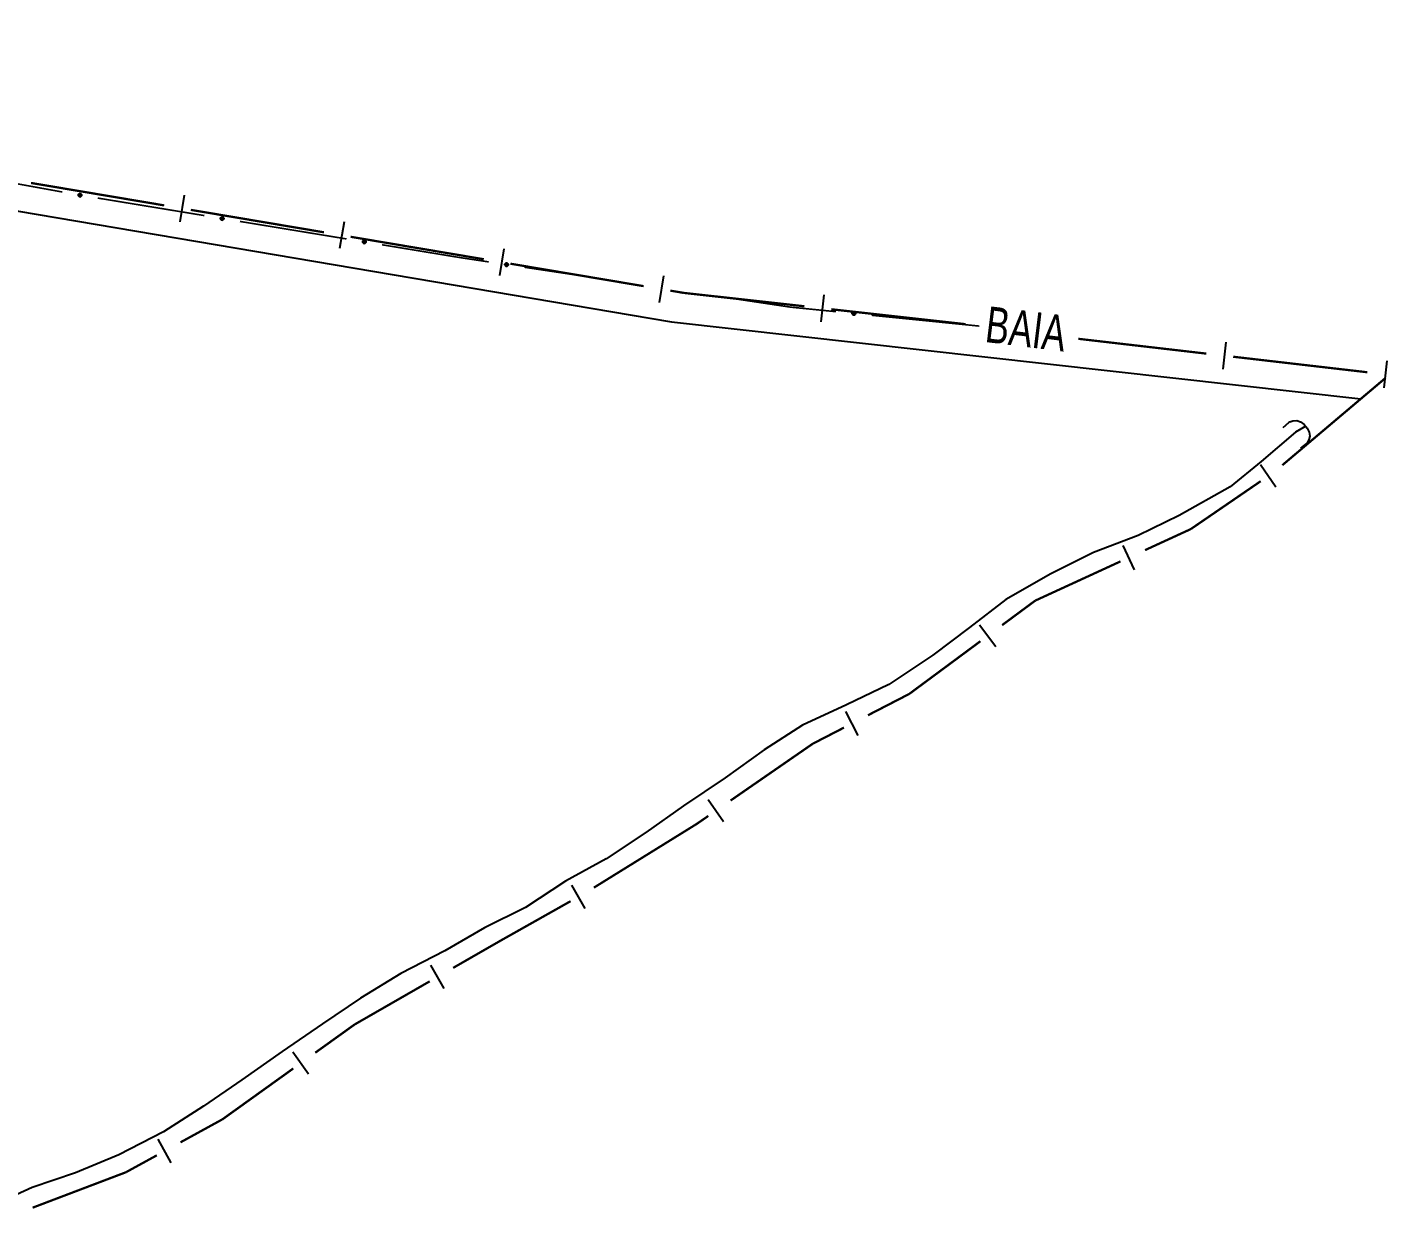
# Model space of a CAD drawing. Extents: x 209193 to 212081, y 4877574 to 4880493.
# Drawn here: x 211930.3 to 212081.3, y 4878771.5 to 4878902.8 of the extents above; entities that cross this region are included whole.
import ezdxf

# ---------------------------------------------------------------- set-up
doc = ezdxf.new("R2010")
doc.units = 0
doc.header["$LTSCALE"] = 1.5
doc.header["$MEASUREMENT"] = 0
for name, color, linetype in [('HD-CURSO-PERENE', 170, 'CONTINUOUS'), ('LM-LIM-SETORES-BAIRROS', 250, 'CONTINUOUS'), ('SV-EIXO-ROD-ESTR', 7, 'CONTINUOUS'), ('SV-EST-MUNIC-PAV', 20, 'CONTINUOUS'), ('SV-PONTE-BUEIRO', 251, 'CONTINUOUS'), ('SV-TXT-RUA-PAV', 7, 'CONTINUOUS')]:
    doc.layers.add(name, color=color, linetype=linetype)
doc.styles.add('ARIAL', font='ARIAL.SHX')

# ---------------------------------------------------------------- blocks, each defined once
blk = doc.blocks.new('COD119', base_point=(210944.88, 4878610.02))
at = {"layer": 'SV-PONTE-BUEIRO'}
blk.add_lwpolyline([(210943.37, 4878608.02), (210943.37, 4878608.853333), (210943.37, 4878608.978333), (210943.495833, 4878609.311667), (210943.7475, 4878609.686667), (210944.125, 4878609.895), (210944.628333, 4878610.02), (210945.131667, 4878610.02), (210945.635, 4878609.895), (210946.0125, 4878609.686667), (210946.264167, 4878609.311667), (210946.39, 4878608.978333), (210946.39, 4878608.853333), (210946.39, 4878608.02)], dxfattribs=at)

msp = doc.modelspace()

# ---------------------------------------------------------------- linework, layer by layer
at = {"layer": 'HD-CURSO-PERENE', "linetype": 'Continuous'}
msp.add_polyline3d([(212072.287631, 4878858.437241, 7.198258), (212071.167514, 4878857.777251, 7.198258), (212067.337024, 4878854.527326, 7.238536), (212063.902218, 4878851.702128, 7.268745), (212058.226018, 4878848.537433, 7.298954), (212053.675586, 4878846.317455, 7.298954), (212048.715163, 4878844.417458, 7.298954), (212043.984707, 4878842.037484, 7.298954), (212038.984194, 4878839.177525, 7.298954), (212034.943709, 4878836.09759, 7.298954), (212030.86322, 4878832.997654, 7.298954), (212025.982679, 4878829.757713, 7.298954), (212021.302235, 4878827.477736, 7.298954), (212016.401782, 4878825.217754, 7.298954), (212012.15132, 4878822.507801, 7.298954), (212007.820818, 4878819.397862, 7.298954), (212003.190299, 4878816.277919, 7.298954), (211999.009817, 4878813.307977, 7.298954), (211994.599329, 4878810.38803, 7.298954), (211990.078874, 4878807.908063, 7.298954), (211985.648385, 4878804.988115, 7.298954), (211981.067947, 4878802.718139, 7.298954), (211976.687493, 4878800.168177, 7.298954), (211971.797017, 4878797.658206, 7.298954), (211967.316541, 4878794.90825, 7.298954), (211963.096069, 4878792.068303, 7.298954), (211958.59556, 4878788.98836, 7.298954), (211954.115047, 4878785.838421, 7.298954), (211949.884566, 4878782.908477, 7.298954), (211945.444084, 4878780.078525, 7.298954), (211940.463597, 4878777.488556, 7.298954), (211935.663173, 4878775.498565, 7.298954), (211930.832783, 4878773.888558, 7.298954), (211925.972334, 4878771.648577, 7.298954)], dxfattribs=at)
at = {"layer": 'LM-LIM-SETORES-BAIRROS', "const_width": 0.25}
for points in [[(211945.504099, 4878882.975799), (211930.712593, 4878885.468058)], [(211963.253906, 4878879.985088), (211948.462401, 4878882.477347)], [(211981.003713, 4878876.994377), (211966.212208, 4878879.486636)], [(211998.75352, 4878874.003667), (211983.962015, 4878876.495926)], [(212003.162579, 4878873.260773), (212001.711822, 4878873.505215)], [(212003.688138, 4878873.202378), (212003.162579, 4878873.260773)], [(212016.608627, 4878871.766768), (212003.688138, 4878873.202378)], [(212034.498534, 4878869.779), (212019.590278, 4878871.435474)], [(212047.347105, 4878868.117803), (212047.032916, 4878868.154173)], [(212061.254231, 4878866.50788), (212047.347105, 4878868.117803)], [(212079.134821, 4878864.437981), (212064.234329, 4878866.162897)], [(212069.692983, 4878854.118657), (212081.149173, 4878863.801411)], [(212059.526157, 4878847.018656), (212067.285197, 4878852.335035)], [(212054.44376, 4878844.680753), (212058.986212, 4878846.770281)], [(212058.986212, 4878846.770281), (212059.526157, 4878847.018656)], [(212042.24768, 4878839.070556), (212051.718289, 4878843.427036)], [(212038.571048, 4878836.347125), (212041.785277, 4878838.728036)], [(212041.785277, 4878838.728036), (212042.24768, 4878839.070556)], [(212028.252113, 4878828.703469), (212036.160377, 4878834.561443)], [(212023.668225, 4878826.337592), (212028.111328, 4878828.630806)], [(212028.111328, 4878828.630806), (212028.252113, 4878828.703469)], [(212017.539457, 4878823.174356), (212021.002363, 4878824.961663)], [(212008.406201, 4878816.860763), (212017.454685, 4878823.115756)], [(212017.454685, 4878823.115756), (212017.539457, 4878823.174356)], [(212004.666991, 4878814.27594), (212005.938432, 4878815.154856)], [(211993.230666, 4878807.188641), (212004.280795, 4878814.036608)], [(212004.280795, 4878814.036608), (212004.666991, 4878814.27594)], [(211982.896109, 4878801.317082), (211990.637889, 4878805.680631)], [(211977.595344, 4878798.271962), (211982.797977, 4878801.260709)], [(211982.797977, 4878801.260709), (211982.896109, 4878801.317082)], [(211966.65434, 4878791.986704), (211974.994027, 4878796.777589)], [(211962.281663, 4878788.848666), (211966.343862, 4878791.763891)], [(211966.343862, 4878791.763891), (211966.65434, 4878791.986704)], [(211951.967634, 4878781.446833), (211959.844344, 4878787.099531)], [(211947.316258, 4878778.896079), (211951.70032, 4878781.300242)], [(211951.70032, 4878781.300242), (211951.967634, 4878781.446833)], [(211941.254978, 4878775.572151), (211944.685821, 4878777.453581)], [(211930.890367, 4878771.635205), (211941.173515, 4878775.541208)], [(211941.173515, 4878775.541208), (211941.254978, 4878775.572151)]]:
    msp.add_lwpolyline(points, dxfattribs=at)
at = {"layer": 'LM-LIM-SETORES-BAIRROS'}
for points in [[(211947.725526, 4878884.122648), (211947.227074, 4878881.164347)], [(211965.475333, 4878881.131938), (211964.976881, 4878878.173636)], [(211983.22514, 4878878.141227), (211982.726688, 4878875.182926)], [(212000.974947, 4878875.150516), (212000.476495, 4878872.192215)], [(212018.762041, 4878873.036731), (212018.430747, 4878870.055079)], [(212063.413455, 4878867.767941), (212063.068471, 4878864.787842)], [(212081.294045, 4878865.698041), (212080.949062, 4878862.717943)], [(212068.957977, 4878851.662868), (212067.262282, 4878854.137665)], [(212053.253637, 4878842.482206), (212051.999921, 4878845.207677)], [(212037.856775, 4878833.951334), (212036.071092, 4878836.362006)], [(212022.578948, 4878824.087375), (212021.203019, 4878826.753237)], [(212007.613975, 4878814.489608), (212005.908068, 4878816.957376)], [(211992.245561, 4878804.864916), (211990.772521, 4878807.478372)], [(211976.608319, 4878795.975055), (211975.113946, 4878798.576371)], [(211961.531351, 4878786.463916), (211959.782216, 4878788.901235)], [(211946.283882, 4878776.619195), (211944.841384, 4878779.249632)]]:
    msp.add_lwpolyline(points, dxfattribs=at)
at = {"layer": 'SV-EIXO-ROD-ESTR', "const_width": 0.18}
for points in [[(211922.377623, 4878886.611106), (211934.184062, 4878884.46448)], [(211938.126292, 4878883.787949), (211949.967478, 4878881.842102)], [(211953.91454, 4878881.193487), (211965.755726, 4878879.24764)], [(211969.702788, 4878878.599025), (211977.596912, 4878877.301794)], [(211977.596912, 4878877.301794), (211978.519626, 4878877.150166)], [(211978.519626, 4878877.150166), (211981.550679, 4878876.695863)], [(211985.506493, 4878876.102954), (211992.429166, 4878875.065363)], [(211992.429166, 4878875.065363), (211992.639232, 4878875.033879)], [(212008.213571, 4878872.699552), (212014.147291, 4878871.810188)], [(212014.147291, 4878871.810188), (212015.053351, 4878871.674385)], [(212015.053351, 4878871.674385), (212020.111739, 4878871.166515)], [(212024.091729, 4878870.766917), (212036.0317, 4878869.568125)]]:
    msp.add_lwpolyline(points, dxfattribs=at)
at = {"layer": 'SV-EIXO-ROD-ESTR'}
for points in [[(211936.028832, 4878884.244178), (211936.068158, 4878884.273256), (211936.107902, 4878884.290206), (211936.14512, 4878884.294802), (211936.179067, 4878884.290287), (211936.213277, 4878884.281757), (211936.24587, 4878884.265548), (211936.278059, 4878884.239544), (211936.307505, 4878884.2003), (211936.322193, 4878884.158444), (211936.328651, 4878884.122197), (211936.325981, 4878884.086528), (211936.317138, 4878884.053434), (211936.299181, 4878884.020135), (211936.27251, 4878883.987772), (211936.232332, 4878883.959117), (211936.193253, 4878883.942768), (211936.157138, 4878883.939268), (211936.121296, 4878883.942178), (211936.086475, 4878883.951305), (211936.054573, 4878883.967401), (211936.022036, 4878883.994314), (211935.99428, 4878884.034344), (211935.977528, 4878884.073134), (211935.973522, 4878884.109191), (211935.977181, 4878884.144413), (211935.98532, 4878884.178829), (211936.00025, 4878884.212271), (211936.028832, 4878884.244178)], [(211951.81708, 4878881.649717), (211951.856406, 4878881.678795), (211951.89615, 4878881.695744), (211951.933368, 4878881.70034), (211951.967315, 4878881.695826), (211952.001525, 4878881.687295), (211952.034118, 4878881.671086), (211952.066307, 4878881.645082), (211952.095753, 4878881.605838), (211952.11044, 4878881.563982), (211952.116898, 4878881.527736), (211952.114229, 4878881.492066), (211952.105386, 4878881.458972), (211952.087429, 4878881.425673), (211952.060758, 4878881.39331), (211952.02058, 4878881.364656), (211951.981501, 4878881.348306), (211951.945386, 4878881.344806), (211951.909543, 4878881.347716), (211951.874723, 4878881.356844), (211951.84282, 4878881.37294), (211951.810284, 4878881.399852), (211951.782527, 4878881.439882), (211951.765776, 4878881.478672), (211951.761769, 4878881.514729), (211951.765429, 4878881.549952), (211951.773568, 4878881.584367), (211951.788498, 4878881.617809), (211951.81708, 4878881.649717)], [(211967.605328, 4878879.055255), (211967.644653, 4878879.084333), (211967.684398, 4878879.101282), (211967.721616, 4878879.105878), (211967.755563, 4878879.101364), (211967.789772, 4878879.092834), (211967.822365, 4878879.076624), (211967.854555, 4878879.05062), (211967.884001, 4878879.011376), (211967.898688, 4878878.969521), (211967.905146, 4878878.933274), (211967.902477, 4878878.897604), (211967.893634, 4878878.86451), (211967.875676, 4878878.831212), (211967.849006, 4878878.798848), (211967.808827, 4878878.770194), (211967.769749, 4878878.753844), (211967.733634, 4878878.750344), (211967.697791, 4878878.753255), (211967.66297, 4878878.762382), (211967.631068, 4878878.778478), (211967.598531, 4878878.80539), (211967.570775, 4878878.845421), (211967.554023, 4878878.88421), (211967.550017, 4878878.920267), (211967.553677, 4878878.95549), (211967.561815, 4878878.989906), (211967.576746, 4878879.023347), (211967.605328, 4878879.055255)], [(211983.40281, 4878876.529571), (211983.441721, 4878876.5592), (211983.481223, 4878876.576708), (211983.518372, 4878876.581828), (211983.55238, 4878876.577793), (211983.586706, 4878876.569746), (211983.619524, 4878876.553997), (211983.652077, 4878876.52845), (211983.682073, 4878876.489625), (211983.697349, 4878876.44798), (211983.704318, 4878876.411828), (211983.702151, 4878876.376125), (211983.693776, 4878876.342909), (211983.67629, 4878876.309361), (211983.650078, 4878876.276624), (211983.610307, 4878876.247407), (211983.571463, 4878876.230508), (211983.535401, 4878876.226499), (211983.499521, 4878876.228904), (211983.464575, 4878876.237539), (211983.432449, 4878876.253184), (211983.399536, 4878876.279635), (211983.371218, 4878876.31927), (211983.353921, 4878876.35782), (211983.349407, 4878876.393817), (211983.35257, 4878876.429087), (211983.360223, 4878876.463614), (211983.37468, 4878876.497263), (211983.40281, 4878876.529571)], [(212021.969769, 4878871.0906), (212022.007192, 4878871.122089), (212022.045795, 4878871.141499), (212022.082651, 4878871.148422), (212022.116814, 4878871.146047), (212022.151492, 4878871.139681), (212022.185038, 4878871.125549), (212022.218796, 4878871.101617), (212022.250647, 4878871.064299), (212022.267933, 4878871.023447), (212022.276653, 4878870.987677), (212022.276228, 4878870.951911), (212022.269479, 4878870.918327), (212022.253647, 4878870.883967), (212022.22906, 4878870.849993), (212022.19076, 4878870.818874), (212022.152785, 4878870.800103), (212022.11696, 4878870.794343), (212022.081006, 4878870.794999), (212022.04568, 4878870.801922), (212022.012831, 4878870.815984), (212021.978669, 4878870.840801), (212021.948455, 4878870.87901), (212021.929302, 4878870.916672), (212021.92304, 4878870.952407), (212021.924482, 4878870.98779), (212021.930444, 4878871.022648), (212021.943246, 4878871.056961), (212021.969769, 4878871.0906)]]:
    msp.add_lwpolyline(points, close=True, dxfattribs=at)
for points in [[(211935.973522, 4878884.109191), (211936.325981, 4878884.086528)], [(211935.977181, 4878884.144413), (211936.328651, 4878884.122197)], [(211935.977528, 4878884.073134), (211936.317138, 4878884.053434)], [(211935.977845, 4878884.125955), (211936.325157, 4878884.102069)], [(211935.978825, 4878884.089841), (211936.3185, 4878884.069976)], [(211935.985166, 4878884.162088), (211936.320802, 4878884.142887)], [(211935.98532, 4878884.178829), (211936.322193, 4878884.158444)], [(211935.987883, 4878884.052399), (211936.303322, 4878884.036516)], [(211935.99428, 4878884.034344), (211936.299181, 4878884.020135)], [(211935.99743, 4878884.194643), (211936.310397, 4878884.18055)], [(211936.00025, 4878884.212271), (211936.307505, 4878884.2003)], [(211936.012195, 4878884.015216), (211936.282758, 4878884.003942)], [(211936.015079, 4878884.226314), (211936.289, 4878884.218637)], [(211936.022036, 4878883.994314), (211936.27251, 4878883.987772)], [(211936.028832, 4878884.244178), (211936.278059, 4878884.239544)], [(211936.044124, 4878883.982312), (211936.24469, 4878883.974244)], [(211936.050897, 4878884.259147), (211936.254599, 4878884.253329)], [(211936.054573, 4878883.967401), (211936.232332, 4878883.959117)], [(211936.068158, 4878884.273256), (211936.24587, 4878884.265548)], [(211936.074909, 4878883.959277), (211936.206382, 4878883.9515)], [(211936.086475, 4878883.951305), (211936.193253, 4878883.942768)], [(211936.090773, 4878884.283016), (211936.220678, 4878884.274115)], [(211936.107902, 4878884.290206), (211936.213277, 4878884.281757)], [(211951.765429, 4878881.549952), (211952.116898, 4878881.527736)], [(211951.766093, 4878881.531493), (211952.113405, 4878881.507608)], [(211951.773413, 4878881.567626), (211952.10905, 4878881.548425)], [(211951.773568, 4878881.584367), (211952.11044, 4878881.563982)], [(211951.785677, 4878881.600182), (211952.098645, 4878881.586088)], [(211951.788498, 4878881.617809), (211952.095753, 4878881.605838)], [(211951.803327, 4878881.631852), (211952.077247, 4878881.624175)], [(211951.81708, 4878881.649717), (211952.066307, 4878881.645082)], [(211951.839145, 4878881.664685), (211952.042846, 4878881.658868)], [(211951.856406, 4878881.678795), (211952.034118, 4878881.671086)], [(211951.87902, 4878881.688555), (211952.008926, 4878881.679653)], [(211951.89615, 4878881.695744), (211952.001525, 4878881.687295)], [(211951.761769, 4878881.514729), (211952.114229, 4878881.492066)], [(211951.765776, 4878881.478672), (211952.105386, 4878881.458972)], [(211951.767072, 4878881.495379), (211952.106748, 4878881.475514)], [(211951.776131, 4878881.457937), (211952.09157, 4878881.442055)], [(211951.782527, 4878881.439882), (211952.087429, 4878881.425673)], [(211951.800443, 4878881.420754), (211952.071006, 4878881.40948)], [(211951.810284, 4878881.399852), (211952.060758, 4878881.39331)], [(211951.832372, 4878881.387851), (211952.032938, 4878881.379783)], [(211951.84282, 4878881.37294), (211952.02058, 4878881.364656)], [(211951.863157, 4878881.364815), (211951.99463, 4878881.357038)], [(211951.874723, 4878881.356844), (211951.981501, 4878881.348306)], [(211967.550017, 4878878.920267), (211967.902477, 4878878.897604)], [(211967.553677, 4878878.95549), (211967.905146, 4878878.933274)], [(211967.554023, 4878878.88421), (211967.893634, 4878878.86451)], [(211967.554341, 4878878.937031), (211967.901653, 4878878.913146)], [(211967.55532, 4878878.900917), (211967.894996, 4878878.881052)], [(211967.561661, 4878878.973165), (211967.897298, 4878878.953963)], [(211967.561815, 4878878.989906), (211967.898688, 4878878.969521)], [(211967.564378, 4878878.863475), (211967.879818, 4878878.847593)], [(211967.570775, 4878878.845421), (211967.875676, 4878878.831212)], [(211967.573925, 4878879.00572), (211967.886893, 4878878.991627)], [(211967.576746, 4878879.023347), (211967.884001, 4878879.011376)], [(211967.58869, 4878878.826292), (211967.859254, 4878878.815019)], [(211967.591575, 4878879.03739), (211967.865495, 4878879.029713)], [(211967.598531, 4878878.80539), (211967.849006, 4878878.798848)], [(211967.605328, 4878879.055255), (211967.854555, 4878879.05062)], [(211967.62062, 4878878.793389), (211967.821186, 4878878.785321)], [(211967.627392, 4878879.070223), (211967.831094, 4878879.064406)], [(211967.631068, 4878878.778478), (211967.808827, 4878878.770194)], [(211967.644653, 4878879.084333), (211967.822365, 4878879.076624)], [(211967.651405, 4878878.770353), (211967.782878, 4878878.762577)], [(211967.66297, 4878878.762382), (211967.769749, 4878878.753844)], [(211967.667268, 4878879.094093), (211967.797174, 4878879.085191)], [(211967.684398, 4878879.101282), (211967.789772, 4878879.092834)], [(211983.349407, 4878876.393817), (211983.702151, 4878876.376125)], [(211983.35257, 4878876.429087), (211983.704318, 4878876.411828)], [(211983.353494, 4878876.41064), (211983.701108, 4878876.391653)], [(211983.353921, 4878876.35782), (211983.693776, 4878876.342909)], [(211983.354983, 4878876.374543), (211983.694905, 4878876.359468)], [(211983.360223, 4878876.463614), (211983.697349, 4878876.44798)], [(211983.360304, 4878876.446873), (211983.696178, 4878876.432405)], [(211983.364568, 4878876.337233), (211983.6802, 4878876.325799)], [(211983.371218, 4878876.31927), (211983.67629, 4878876.309361)], [(211983.372108, 4878876.479598), (211983.685244, 4878876.469918)], [(211983.37468, 4878876.497263), (211983.682073, 4878876.489625)], [(211983.38931, 4878876.511514), (211983.663311, 4878876.507699)], [(211983.389401, 4878876.300396), (211983.660097, 4878876.292938)], [(211983.399536, 4878876.279635), (211983.650078, 4878876.276624)], [(211983.40281, 4878876.529571), (211983.652077, 4878876.52845)], [(211983.421791, 4878876.267946), (211983.622452, 4878876.262706)], [(211983.424661, 4878876.544849), (211983.628424, 4878876.541903)], [(211983.432449, 4878876.253184), (211983.610307, 4878876.247407)], [(211983.441721, 4878876.5592), (211983.619524, 4878876.553997)], [(211983.452898, 4878876.245347), (211983.584468, 4878876.239424)], [(211983.464196, 4878876.569278), (211983.594214, 4878876.562208)], [(211983.464575, 4878876.237539), (211983.571463, 4878876.230508)], [(211983.481223, 4878876.576708), (211983.586706, 4878876.569746)], [(212021.92304, 4878870.952407), (212022.276228, 4878870.951911)], [(212021.924482, 4878870.98779), (212022.276653, 4878870.987677)], [(212021.926303, 4878870.969409), (212022.27443, 4878870.96737)], [(212021.930444, 4878871.022648), (212022.267933, 4878871.023447)], [(212021.931341, 4878871.005931), (212022.267521, 4878871.007834)], [(212021.941538, 4878871.039191), (212022.254773, 4878871.044769)], [(212021.943246, 4878871.056961), (212022.250647, 4878871.064299)], [(212021.957165, 4878871.071907), (212022.231027, 4878871.081438)], [(212021.969769, 4878871.0906), (212022.218796, 4878871.101617)], [(212021.990851, 4878871.106924), (212022.194516, 4878871.113903)], [(212022.007192, 4878871.122089), (212022.185038, 4878871.125549)], [(212022.02915, 4878871.133249), (212022.159358, 4878871.132518)], [(212022.045795, 4878871.141499), (212022.151492, 4878871.139681)], [(212021.929302, 4878870.916672), (212022.269479, 4878870.918327)], [(212021.929547, 4878870.933427), (212022.2698, 4878870.934921)], [(212021.940938, 4878870.896628), (212022.256752, 4878870.900576)], [(212021.948455, 4878870.87901), (212022.253647, 4878870.883967)], [(212021.967536, 4878870.861044), (212022.238273, 4878870.866775)], [(212021.978669, 4878870.840801), (212022.22906, 4878870.849993)], [(212022.001467, 4878870.83021), (212022.202144, 4878870.834746)], [(212022.012831, 4878870.815984), (212022.19076, 4878870.818874)], [(212022.033637, 4878870.809152), (212022.165339, 4878870.809643)], [(212022.04568, 4878870.801922), (212022.152785, 4878870.800103)]]:
    msp.add_lwpolyline(points, dxfattribs=at)
at = {"layer": 'SV-EST-MUNIC-PAV', "linetype": 'Continuous'}
msp.add_polyline3d([(211828.502406, 4878902.770204, 12.142456), (211915.972167, 4878884.593854, 11.387233), (212001.845152, 4878870.045722, 10.249362), (212078.399692, 4878861.477554, 9.413581)], dxfattribs=at)

# ---------------------------------------------------------------- block references
at = {"layer": 'SV-PONTE-BUEIRO', "rotation": 310}
msp.add_blockref('COD119', (212072.287631, 4878858.437241, 7.198258), dxfattribs=at)

# ---------------------------------------------------------------- texts
at = {"layer": 'SV-TXT-RUA-PAV', "style": 'ARIAL', "width": 0.7}
msp.add_text('BAIA', height=4, rotation=353, dxfattribs=at).set_placement((212036.558218, 4878867.817616))

doc.saveas('drawing.dxf')
